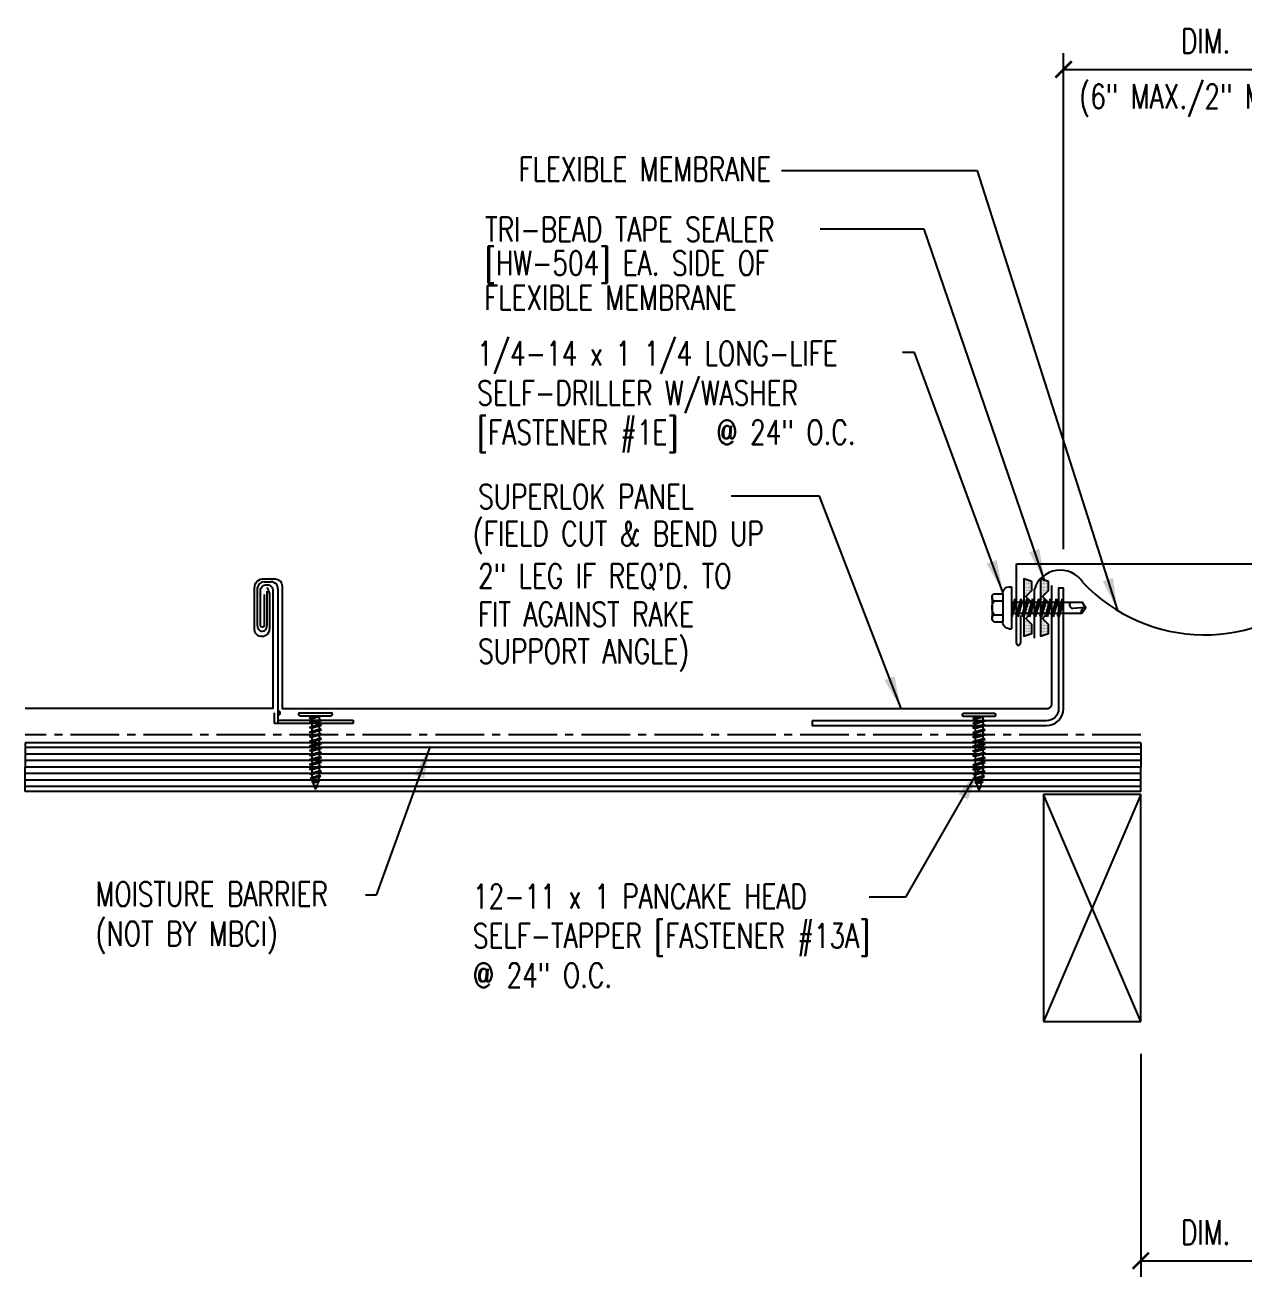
# Model space of a CAD drawing. Header units: inches. Extents: x 2.9 to 43.9, y 17.1 to 36.4.
# Drawn here: x 2.9 to 21.69, y 17.11 to 36.41 of the extents above; entities that cross this region are included whole.
import ezdxf
from ezdxf.enums import TextEntityAlignment as Align

# ---------------------------------------------------------------- set-up
doc = ezdxf.new("R2010")
doc.units = ezdxf.units.IN
doc.header["$MEASUREMENT"] = 0
doc.linetypes.add('CENTER2', pattern=[1.125, 0.75, -0.125, 0.125, -0.125])
for name, color, linetype in [('BARRIER', 253, 'CENTER2'), ('clip', 5, 'Continuous'), ('DIM', 2, 'Continuous'), ('FASTENER', 9, 'Continuous'), ('MEMBRANE', 7, 'Continuous'), ('PANEL', 11, 'Continuous'), ('STLA', 10, 'Continuous'), ('TAPE', 8, 'Continuous'), ('TEXT', 2, 'Continuous'), ('TRIM', 6, 'Continuous'), ('WOOD', 3, 'Continuous')]:
    doc.layers.add(name, color=color, linetype=linetype)
doc.styles.add('TEXT1', font='ROMANS.shx', dxfattribs={"width": 0.75, "height": 0.375})
doc.dimstyles.new('DETAIL$0', dxfattribs={"dimscale": 4, "dimtxt": 0.375, "dimasz": 0.0625, "dimexe": 0.0625, "dimexo": 0.125, "dimgap": 0.0625, "dimtad": 1, "dimdec": 4, "dimzin": 3, "dimdsep": 46, "dimlunit": 4, "dimtxsty": 'TEXT1', "dimblk": 'ARCHTICK', "dimcen": 0.0625, "dimclrd": 7, "dimclre": 7, "dimclrt": 2, "dimadec": 0, "dimazin": 0, "dimtfac": 0.59375, "dimtdec": 4, "dimtmove": 0, "dimatfit": 3, "dimfxl": 0, "dimfrac": 2, "dimtolj": 1, "dimtzin": 3, "dimarcsym": 0})
doc.dimstyles.new('DETAIL$7', dxfattribs={"dimscale": 4, "dimtxt": 0.375, "dimasz": 0.125, "dimexe": 0.0625, "dimexo": 0.125, "dimgap": 0.0625, "dimtad": 1, "dimdec": 4, "dimzin": 3, "dimdsep": 46, "dimlunit": 4, "dimtxsty": 'TEXT1', "dimblk": 'ARCHTICK', "dimcen": 0.0625, "dimclrd": 7, "dimclre": 7, "dimclrt": 2, "dimadec": 0, "dimazin": 0, "dimtfac": 0.59375, "dimtdec": 4, "dimtmove": 2, "dimatfit": 3, "dimfxl": 0, "dimfrac": 2, "dimtolj": 1, "dimtzin": 3, "dimarcsym": 0})

# ---------------------------------------------------------------- blocks, each defined once
blk = doc.blocks.new('_ArchTick')
at = {"color": 0, "linetype": 'ByBlock', "const_width": 0.15}
blk.add_lwpolyline([(-0.5, -0.5), (0.5, 0.5)], dxfattribs=at)
blk = doc.blocks.new('*D11')
at = {"layer": 'DEFPOINTS', "color": 0}
for p in [(20.099, 21.048), (22.099, 21.048), (22.099, 17.357)]:
    blk.add_point(p, dxfattribs=at)
at = {"layer": 'DIM', "color": 7, "lineweight": -2}
for p, q in [((20.099, 20.548), (20.099, 17.107)), ((22.099, 20.548), (22.099, 17.107)), ((20.099, 17.357), (22.099, 17.357))]:
    blk.add_line(p, q, dxfattribs=at)
at = {"layer": 'DIM', "color": 7, "lineweight": -2, "xscale": 0.25, "yscale": 0.25, "zscale": 0.25, "rotation": 180}
blk.add_blockref('_ArchTick', (20.099, 17.357), dxfattribs=at)
at = {"layer": 'DIM', "color": 7, "lineweight": -2, "xscale": 0.25, "yscale": 0.25, "zscale": 0.25}
blk.add_blockref('_ArchTick', (22.099, 17.357), dxfattribs=at)
at = {"layer": 'DIM', "color": 2, "insert": (21.099, 17.795), "char_height": 0.375, "attachment_point": 5, "style": 'TEXT1'}
blk.add_mtext('\\A1;DIM.', dxfattribs=at)
blk = doc.blocks.new('*D12')
at = {"layer": 'DEFPOINTS', "color": 0}
for p in [(23.29, 35.724), (18.908, 27.829), (23.29, 27.829)]:
    blk.add_point(p, dxfattribs=at)
at = {"layer": 'DIM', "color": 7, "lineweight": -2}
for p, q in [((18.908, 28.329), (18.908, 35.974)), ((23.29, 28.329), (23.29, 35.974)), ((18.908, 35.724), (23.29, 35.724))]:
    blk.add_line(p, q, dxfattribs=at)
at = {"layer": 'DIM', "color": 7, "lineweight": -2, "xscale": 0.25, "yscale": 0.25, "zscale": 0.25, "rotation": 180}
blk.add_blockref('_ArchTick', (18.908, 35.724), dxfattribs=at)
at = {"layer": 'DIM', "color": 7, "lineweight": -2, "xscale": 0.25, "yscale": 0.25, "zscale": 0.25}
blk.add_blockref('_ArchTick', (23.29, 35.724), dxfattribs=at)
at = {"layer": 'DIM', "color": 2, "insert": (21.099, 36.162), "char_height": 0.375, "attachment_point": 5, "style": 'TEXT1'}
blk.add_mtext('\\A1;DIM.', dxfattribs=at)
blk = doc.blocks.new('*X2')
at = {"color": 0}
for p, q in [((-0.434, 0.135), (-0.434, 0.135)), ((-0.434, 0.123), (-0.434, 0.123)), ((-0.422, 0.141), (-0.422, 0.141)), ((-0.422, 0.129), (-0.422, 0.129)), ((-0.422, 0.117), (-0.422, 0.117)), ((-0.422, 0.105), (-0.422, 0.105)), ((-0.422, 0.094), (-0.422, 0.094)), ((-0.422, 0.082), (-0.422, 0.082)), ((-0.41, 0.135), (-0.41, 0.135)), ((-0.41, 0.123), (-0.41, 0.123)), ((-0.41, 0.111), (-0.41, 0.111)), ((-0.41, 0.1), (-0.41, 0.1)), ((-0.41, 0.088), (-0.41, 0.088)), ((-0.41, 0.076), (-0.41, 0.076)), ((-0.41, 0.064), (-0.41, 0.064)), ((-0.41, 0.053), (-0.41, 0.053)), ((-0.41, 0.041), (-0.41, 0.041)), ((-0.398, 0.141), (-0.398, 0.141)), ((-0.398, 0.129), (-0.398, 0.129)), ((-0.398, 0.117), (-0.398, 0.117)), ((-0.398, 0.105), (-0.398, 0.105)), ((-0.398, 0.094), (-0.398, 0.094)), ((-0.398, 0.082), (-0.398, 0.082)), ((-0.398, 0.07), (-0.398, 0.07)), ((-0.398, 0.059), (-0.398, 0.059)), ((-0.398, 0.047), (-0.398, 0.047)), ((-0.398, 0.035), (-0.398, 0.035)), ((-0.398, 0.023), (-0.398, 0.023)), ((-0.387, 0.135), (-0.387, 0.135)), ((-0.387, 0.123), (-0.387, 0.123)), ((-0.387, 0.111), (-0.387, 0.111)), ((-0.387, 0.1), (-0.387, 0.1)), ((-0.387, 0.088), (-0.387, 0.088)), ((-0.387, 0.076), (-0.387, 0.076)), ((-0.387, 0.064), (-0.387, 0.064)), ((-0.387, 0.053), (-0.387, 0.053)), ((-0.387, 0.041), (-0.387, 0.041)), ((-0.387, 0.029), (-0.387, 0.029)), ((-0.375, 0.141), (-0.375, 0.141)), ((-0.375, 0.129), (-0.375, 0.129)), ((-0.375, 0.117), (-0.375, 0.117)), ((-0.375, 0.105), (-0.375, 0.105)), ((-0.375, 0.094), (-0.375, 0.094)), ((-0.375, 0.082), (-0.375, 0.082)), ((-0.375, 0.07), (-0.375, 0.07)), ((-0.375, 0.059), (-0.375, 0.059)), ((-0.375, 0.047), (-0.375, 0.047)), ((-0.375, 0.035), (-0.375, 0.035)), ((-0.375, 0.023), (-0.375, 0.023)), ((-0.363, 0.135), (-0.363, 0.135)), ((-0.363, 0.123), (-0.363, 0.123)), ((-0.363, 0.111), (-0.363, 0.111)), ((-0.363, 0.1), (-0.363, 0.1)), ((-0.363, 0.088), (-0.363, 0.088)), ((-0.363, 0.076), (-0.363, 0.076)), ((-0.363, 0.064), (-0.363, 0.064)), ((-0.363, 0.053), (-0.363, 0.053)), ((-0.363, 0.041), (-0.363, 0.041)), ((-0.363, 0.029), (-0.363, 0.029)), ((-0.352, 0.141), (-0.352, 0.141)), ((-0.352, 0.129), (-0.352, 0.129)), ((-0.352, 0.117), (-0.352, 0.117)), ((-0.352, 0.105), (-0.352, 0.105)), ((-0.352, 0.094), (-0.352, 0.094)), ((-0.352, 0.082), (-0.352, 0.082)), ((-0.352, 0.07), (-0.352, 0.07)), ((-0.352, 0.059), (-0.352, 0.059)), ((-0.352, 0.047), (-0.352, 0.047)), ((-0.352, 0.035), (-0.352, 0.035)), ((-0.352, 0.023), (-0.352, 0.023)), ((-0.34, 0.135), (-0.34, 0.135)), ((-0.34, 0.123), (-0.34, 0.123)), ((-0.34, 0.111), (-0.34, 0.111)), ((-0.34, 0.1), (-0.34, 0.1)), ((-0.34, 0.088), (-0.34, 0.088)), ((-0.34, 0.076), (-0.34, 0.076)), ((-0.34, 0.064), (-0.34, 0.064)), ((-0.34, 0.053), (-0.34, 0.053)), ((-0.34, 0.041), (-0.34, 0.041)), ((-0.34, 0.029), (-0.34, 0.029)), ((-0.328, 0.141), (-0.328, 0.141)), ((-0.328, 0.129), (-0.328, 0.129)), ((-0.328, 0.117), (-0.328, 0.117)), ((-0.328, 0.105), (-0.328, 0.105)), ((-0.328, 0.094), (-0.328, 0.094)), ((-0.328, 0.082), (-0.328, 0.082)), ((-0.328, 0.07), (-0.328, 0.07)), ((-0.328, 0.059), (-0.328, 0.059)), ((-0.328, 0.047), (-0.328, 0.047)), ((-0.328, 0.035), (-0.328, 0.035)), ((-0.328, 0.023), (-0.328, 0.023)), ((-0.316, 0.135), (-0.316, 0.135)), ((-0.316, 0.123), (-0.316, 0.123)), ((-0.316, 0.111), (-0.316, 0.111)), ((-0.316, 0.1), (-0.316, 0.1)), ((-0.316, 0.088), (-0.316, 0.088)), ((-0.316, 0.076), (-0.316, 0.076)), ((-0.316, 0.064), (-0.316, 0.064)), ((-0.316, 0.053), (-0.316, 0.053)), ((-0.316, 0.041), (-0.316, 0.041)), ((-0.316, 0.029), (-0.316, 0.029)), ((-0.305, 0.141), (-0.305, 0.141)), ((-0.305, 0.129), (-0.305, 0.129)), ((-0.305, 0.117), (-0.305, 0.117)), ((-0.305, 0.105), (-0.305, 0.105)), ((-0.305, 0.094), (-0.305, 0.094)), ((-0.305, 0.082), (-0.305, 0.082)), ((-0.305, 0.07), (-0.305, 0.07)), ((-0.305, 0.059), (-0.305, 0.059)), ((-0.305, 0.047), (-0.305, 0.047)), ((-0.305, 0.035), (-0.305, 0.035)), ((-0.305, 0.023), (-0.305, 0.023)), ((-0.293, 0.135), (-0.293, 0.135)), ((-0.293, 0.123), (-0.293, 0.123)), ((-0.293, 0.111), (-0.293, 0.111)), ((-0.293, 0.1), (-0.293, 0.1)), ((-0.293, 0.088), (-0.293, 0.088)), ((-0.293, 0.076), (-0.293, 0.076)), ((-0.293, 0.064), (-0.293, 0.064)), ((-0.293, 0.053), (-0.293, 0.053)), ((-0.293, 0.041), (-0.293, 0.041)), ((-0.293, 0.029), (-0.293, 0.029)), ((-0.281, 0.141), (-0.281, 0.141)), ((-0.281, 0.129), (-0.281, 0.129)), ((-0.281, 0.117), (-0.281, 0.117)), ((-0.281, 0.105), (-0.281, 0.105)), ((-0.281, 0.094), (-0.281, 0.094)), ((-0.281, 0.082), (-0.281, 0.082)), ((-0.281, 0.07), (-0.281, 0.07)), ((-0.281, 0.059), (-0.281, 0.059)), ((-0.281, 0.047), (-0.281, 0.047)), ((-0.281, 0.035), (-0.281, 0.035)), ((-0.281, 0.023), (-0.281, 0.023)), ((-0.27, 0.135), (-0.27, 0.135)), ((-0.27, 0.123), (-0.27, 0.123)), ((-0.27, 0.111), (-0.27, 0.111)), ((-0.27, 0.1), (-0.27, 0.1)), ((-0.27, 0.088), (-0.27, 0.088)), ((-0.27, 0.076), (-0.27, 0.076)), ((-0.27, 0.064), (-0.27, 0.064)), ((-0.27, 0.053), (-0.27, 0.053)), ((-0.27, 0.041), (-0.27, 0.041)), ((-0.27, 0.029), (-0.27, 0.029)), ((-0.258, 0.141), (-0.258, 0.141)), ((-0.258, 0.129), (-0.258, 0.129)), ((-0.258, 0.117), (-0.258, 0.117)), ((-0.258, 0.105), (-0.258, 0.105)), ((-0.258, 0.094), (-0.258, 0.094)), ((-0.258, 0.082), (-0.258, 0.082)), ((-0.258, 0.07), (-0.258, 0.07)), ((-0.258, 0.059), (-0.258, 0.059)), ((-0.258, 0.047), (-0.258, 0.047)), ((-0.258, 0.035), (-0.258, 0.035)), ((-0.258, 0.023), (-0.258, 0.023)), ((-0.246, 0.135), (-0.246, 0.135)), ((-0.246, 0.123), (-0.246, 0.123)), ((-0.246, 0.111), (-0.246, 0.111)), ((-0.246, 0.1), (-0.246, 0.1)), ((-0.246, 0.088), (-0.246, 0.088)), ((-0.246, 0.076), (-0.246, 0.076)), ((-0.246, 0.064), (-0.246, 0.064)), ((-0.246, 0.053), (-0.246, 0.053)), ((-0.246, 0.041), (-0.246, 0.041)), ((-0.234, 0.141), (-0.234, 0.141)), ((-0.234, 0.129), (-0.234, 0.129)), ((-0.234, 0.117), (-0.234, 0.117)), ((-0.234, 0.105), (-0.234, 0.105)), ((-0.234, 0.094), (-0.234, 0.094)), ((-0.234, 0.082), (-0.234, 0.082)), ((-0.234, 0.07), (-0.234, 0.07)), ((-0.234, 0.059), (-0.234, 0.059)), ((-0.234, 0.047), (-0.234, 0.047)), ((-0.223, 0.135), (-0.223, 0.135)), ((-0.223, 0.123), (-0.223, 0.123)), ((-0.223, 0.111), (-0.223, 0.111)), ((-0.223, 0.1), (-0.223, 0.1)), ((-0.223, 0.088), (-0.223, 0.088)), ((-0.223, 0.076), (-0.223, 0.076)), ((-0.223, 0.064), (-0.223, 0.064)), ((-0.211, 0.141), (-0.211, 0.141)), ((-0.211, 0.129), (-0.211, 0.129)), ((-0.211, 0.117), (-0.211, 0.117)), ((-0.211, 0.105), (-0.211, 0.105)), ((-0.211, 0.094), (-0.211, 0.094)), ((-0.211, 0.082), (-0.211, 0.082)), ((-0.211, 0.07), (-0.211, 0.07)), ((-0.199, 0.135), (-0.199, 0.135)), ((-0.199, 0.123), (-0.199, 0.123)), ((-0.199, 0.111), (-0.199, 0.111)), ((-0.199, 0.1), (-0.199, 0.1)), ((-0.199, 0.088), (-0.199, 0.088)), ((-0.188, 0.141), (-0.188, 0.141)), ((-0.188, 0.129), (-0.188, 0.129)), ((-0.188, 0.117), (-0.188, 0.117)), ((-0.188, 0.105), (-0.188, 0.105)), ((-0.188, 0.094), (-0.188, 0.094)), ((-0.176, 0.135), (-0.176, 0.135)), ((-0.176, 0.123), (-0.176, 0.123)), ((-0.176, 0.111), (-0.176, 0.111)), ((-0.164, 0.141), (-0.164, 0.141)), ((-0.164, 0.129), (-0.164, 0.129)), ((-0.164, 0.117), (-0.164, 0.117)), ((-0.164, 0.105), (-0.164, 0.105)), ((-0.152, 0.135), (-0.152, 0.135)), ((-0.152, 0.123), (-0.152, 0.123)), ((-0.152, 0.111), (-0.152, 0.111)), ((-0.152, 0.1), (-0.152, 0.1)), ((-0.141, 0.141), (-0.141, 0.141)), ((-0.141, 0.129), (-0.141, 0.129)), ((-0.141, 0.117), (-0.141, 0.117)), ((-0.141, 0.105), (-0.141, 0.105)), ((-0.141, 0.094), (-0.141, 0.094)), ((-0.141, 0.082), (-0.141, 0.082)), ((-0.129, 0.135), (-0.129, 0.135)), ((-0.129, 0.123), (-0.129, 0.123)), ((-0.129, 0.111), (-0.129, 0.111)), ((-0.129, 0.1), (-0.129, 0.1)), ((-0.129, 0.088), (-0.129, 0.088)), ((-0.129, 0.076), (-0.129, 0.076)), ((-0.117, 0.141), (-0.117, 0.141)), ((-0.117, 0.129), (-0.117, 0.129)), ((-0.117, 0.117), (-0.117, 0.117)), ((-0.117, 0.105), (-0.117, 0.105)), ((-0.117, 0.094), (-0.117, 0.094)), ((-0.117, 0.082), (-0.117, 0.082)), ((-0.117, 0.07), (-0.117, 0.07)), ((-0.117, 0.059), (-0.117, 0.059)), ((-0.105, 0.135), (-0.105, 0.135)), ((-0.105, 0.123), (-0.105, 0.123)), ((-0.105, 0.111), (-0.105, 0.111)), ((-0.105, 0.1), (-0.105, 0.1)), ((-0.105, 0.088), (-0.105, 0.088)), ((-0.105, 0.076), (-0.105, 0.076)), ((-0.105, 0.064), (-0.105, 0.064)), ((-0.105, 0.053), (-0.105, 0.053)), ((-0.094, 0.141), (-0.094, 0.141)), ((-0.094, 0.129), (-0.094, 0.129)), ((-0.094, 0.117), (-0.094, 0.117)), ((-0.094, 0.105), (-0.094, 0.105)), ((-0.094, 0.094), (-0.094, 0.094)), ((-0.094, 0.082), (-0.094, 0.082)), ((-0.094, 0.07), (-0.094, 0.07)), ((-0.094, 0.059), (-0.094, 0.059)), ((-0.094, 0.047), (-0.094, 0.047)), ((-0.094, 0.035), (-0.094, 0.035)), ((-0.082, 0.135), (-0.082, 0.135)), ((-0.082, 0.123), (-0.082, 0.123)), ((-0.082, 0.111), (-0.082, 0.111)), ((-0.082, 0.1), (-0.082, 0.1)), ((-0.082, 0.088), (-0.082, 0.088)), ((-0.082, 0.076), (-0.082, 0.076)), ((-0.082, 0.064), (-0.082, 0.064)), ((-0.082, 0.053), (-0.082, 0.053)), ((-0.082, 0.041), (-0.082, 0.041)), ((-0.082, 0.029), (-0.082, 0.029)), ((-0.07, 0.141), (-0.07, 0.141)), ((-0.07, 0.129), (-0.07, 0.129)), ((-0.07, 0.117), (-0.07, 0.117)), ((-0.07, 0.105), (-0.07, 0.105)), ((-0.07, 0.094), (-0.07, 0.094)), ((-0.07, 0.082), (-0.07, 0.082)), ((-0.07, 0.07), (-0.07, 0.07)), ((-0.07, 0.059), (-0.07, 0.059)), ((-0.07, 0.047), (-0.07, 0.047)), ((-0.07, 0.035), (-0.07, 0.035)), ((-0.07, 0.023), (-0.07, 0.023)), ((-0.059, 0.135), (-0.059, 0.135)), ((-0.059, 0.123), (-0.059, 0.123)), ((-0.059, 0.111), (-0.059, 0.111)), ((-0.059, 0.1), (-0.059, 0.1)), ((-0.059, 0.088), (-0.059, 0.088)), ((-0.059, 0.076), (-0.059, 0.076)), ((-0.059, 0.064), (-0.059, 0.064)), ((-0.059, 0.053), (-0.059, 0.053)), ((-0.059, 0.041), (-0.059, 0.041)), ((-0.059, 0.029), (-0.059, 0.029)), ((-0.047, 0.141), (-0.047, 0.141)), ((-0.047, 0.129), (-0.047, 0.129)), ((-0.047, 0.117), (-0.047, 0.117)), ((-0.047, 0.105), (-0.047, 0.105)), ((-0.047, 0.094), (-0.047, 0.094)), ((-0.047, 0.082), (-0.047, 0.082)), ((-0.047, 0.07), (-0.047, 0.07)), ((-0.047, 0.059), (-0.047, 0.059)), ((-0.047, 0.047), (-0.047, 0.047)), ((-0.047, 0.035), (-0.047, 0.035)), ((-0.047, 0.023), (-0.047, 0.023)), ((-0.035, 0.135), (-0.035, 0.135)), ((-0.035, 0.123), (-0.035, 0.123)), ((-0.035, 0.111), (-0.035, 0.111)), ((-0.035, 0.1), (-0.035, 0.1)), ((-0.035, 0.088), (-0.035, 0.088)), ((-0.035, 0.076), (-0.035, 0.076)), ((-0.035, 0.064), (-0.035, 0.064)), ((-0.035, 0.053), (-0.035, 0.053)), ((-0.035, 0.041), (-0.035, 0.041)), ((-0.035, 0.029), (-0.035, 0.029)), ((-0.023, 0.141), (-0.023, 0.141)), ((-0.023, 0.129), (-0.023, 0.129)), ((-0.023, 0.117), (-0.023, 0.117)), ((-0.023, 0.105), (-0.023, 0.105)), ((-0.023, 0.094), (-0.023, 0.094)), ((-0.023, 0.082), (-0.023, 0.082)), ((-0.023, 0.07), (-0.023, 0.07)), ((-0.023, 0.059), (-0.023, 0.059)), ((-0.023, 0.047), (-0.023, 0.047)), ((-0.023, 0.035), (-0.023, 0.035)), ((-0.023, 0.023), (-0.023, 0.023)), ((-0.012, 0.135), (-0.012, 0.135)), ((-0.012, 0.123), (-0.012, 0.123)), ((-0.012, 0.111), (-0.012, 0.111)), ((-0.012, 0.1), (-0.012, 0.1)), ((-0.012, 0.088), (-0.012, 0.088)), ((-0.012, 0.076), (-0.012, 0.076)), ((-0.012, 0.064), (-0.012, 0.064)), ((-0.012, 0.053), (-0.012, 0.053)), ((-0.012, 0.041), (-0.012, 0.041)), ((-0.012, 0.029), (-0.012, 0.029)), ((0, 0.141), (0, 0.141)), ((0, 0.129), (0, 0.129)), ((0, 0.117), (0, 0.117)), ((0, 0.105), (0, 0.105)), ((0, 0.094), (0, 0.094)), ((0, 0.082), (0, 0.082)), ((0, 0.07), (0, 0.07)), ((0, 0.059), (0, 0.059)), ((0, 0.047), (0, 0.047)), ((0, 0.035), (0, 0.035)), ((0, 0.023), (0, 0.023)), ((0.012, 0.135), (0.012, 0.135)), ((0.012, 0.123), (0.012, 0.123)), ((0.012, 0.111), (0.012, 0.111)), ((0.012, 0.1), (0.012, 0.1)), ((0.012, 0.088), (0.012, 0.088)), ((0.012, 0.076), (0.012, 0.076)), ((0.012, 0.064), (0.012, 0.064)), ((0.012, 0.053), (0.012, 0.053)), ((0.012, 0.041), (0.012, 0.041)), ((0.012, 0.029), (0.012, 0.029)), ((0.023, 0.141), (0.023, 0.141)), ((0.023, 0.129), (0.023, 0.129)), ((0.023, 0.117), (0.023, 0.117)), ((0.023, 0.105), (0.023, 0.105)), ((0.023, 0.094), (0.023, 0.094)), ((0.023, 0.082), (0.023, 0.082)), ((0.023, 0.07), (0.023, 0.07)), ((0.023, 0.059), (0.023, 0.059)), ((0.023, 0.047), (0.023, 0.047)), ((0.023, 0.035), (0.023, 0.035)), ((0.023, 0.023), (0.023, 0.023)), ((0.035, 0.135), (0.035, 0.135)), ((0.035, 0.123), (0.035, 0.123)), ((0.035, 0.111), (0.035, 0.111)), ((0.035, 0.1), (0.035, 0.1)), ((0.035, 0.088), (0.035, 0.088)), ((0.035, 0.076), (0.035, 0.076)), ((0.035, 0.064), (0.035, 0.064)), ((0.035, 0.053), (0.035, 0.053)), ((0.035, 0.041), (0.035, 0.041)), ((0.035, 0.029), (0.035, 0.029)), ((0.047, 0.141), (0.047, 0.141)), ((0.047, 0.129), (0.047, 0.129)), ((0.047, 0.117), (0.047, 0.117)), ((0.047, 0.105), (0.047, 0.105)), ((0.047, 0.094), (0.047, 0.094)), ((0.047, 0.082), (0.047, 0.082)), ((0.047, 0.07), (0.047, 0.07)), ((0.047, 0.059), (0.047, 0.059)), ((0.047, 0.047), (0.047, 0.047)), ((0.047, 0.035), (0.047, 0.035)), ((0.047, 0.023), (0.047, 0.023)), ((0.059, 0.135), (0.059, 0.135)), ((0.059, 0.123), (0.059, 0.123)), ((0.059, 0.111), (0.059, 0.111)), ((0.059, 0.1), (0.059, 0.1)), ((0.059, 0.088), (0.059, 0.088)), ((0.059, 0.076), (0.059, 0.076)), ((0.059, 0.064), (0.059, 0.064)), ((0.059, 0.053), (0.059, 0.053)), ((0.059, 0.041), (0.059, 0.041)), ((0.059, 0.029), (0.059, 0.029)), ((0.07, 0.141), (0.07, 0.141)), ((0.07, 0.129), (0.07, 0.129)), ((0.07, 0.117), (0.07, 0.117)), ((0.07, 0.105), (0.07, 0.105)), ((0.07, 0.094), (0.07, 0.094)), ((0.07, 0.082), (0.07, 0.082)), ((0.07, 0.07), (0.07, 0.07)), ((0.07, 0.059), (0.07, 0.059)), ((0.07, 0.047), (0.07, 0.047)), ((0.07, 0.035), (0.07, 0.035)), ((0.07, 0.023), (0.07, 0.023)), ((0.082, 0.135), (0.082, 0.135)), ((0.082, 0.123), (0.082, 0.123)), ((0.082, 0.111), (0.082, 0.111)), ((0.082, 0.1), (0.082, 0.1)), ((0.082, 0.088), (0.082, 0.088)), ((0.082, 0.076), (0.082, 0.076)), ((0.082, 0.064), (0.082, 0.064)), ((0.082, 0.053), (0.082, 0.053)), ((0.082, 0.041), (0.082, 0.041)), ((0.082, 0.029), (0.082, 0.029)), ((0.094, 0.141), (0.094, 0.141)), ((0.094, 0.129), (0.094, 0.129)), ((0.094, 0.117), (0.094, 0.117)), ((0.094, 0.105), (0.094, 0.105)), ((0.094, 0.094), (0.094, 0.094)), ((0.094, 0.082), (0.094, 0.082)), ((0.094, 0.07), (0.094, 0.07)), ((0.094, 0.059), (0.094, 0.059)), ((0.094, 0.047), (0.094, 0.047)), ((0.094, 0.035), (0.094, 0.035)), ((0.105, 0.135), (0.105, 0.135)), ((0.105, 0.123), (0.105, 0.123)), ((0.105, 0.111), (0.105, 0.111)), ((0.105, 0.1), (0.105, 0.1)), ((0.105, 0.088), (0.105, 0.088)), ((0.105, 0.076), (0.105, 0.076)), ((0.105, 0.064), (0.105, 0.064)), ((0.105, 0.053), (0.105, 0.053)), ((0.117, 0.141), (0.117, 0.141)), ((0.117, 0.129), (0.117, 0.129)), ((0.117, 0.117), (0.117, 0.117)), ((0.117, 0.105), (0.117, 0.105)), ((0.117, 0.094), (0.117, 0.094)), ((0.117, 0.082), (0.117, 0.082)), ((0.117, 0.07), (0.117, 0.07)), ((0.117, 0.059), (0.117, 0.059)), ((0.129, 0.135), (0.129, 0.135)), ((0.129, 0.123), (0.129, 0.123)), ((0.129, 0.111), (0.129, 0.111)), ((0.129, 0.1), (0.129, 0.1)), ((0.129, 0.088), (0.129, 0.088)), ((0.129, 0.076), (0.129, 0.076)), ((0.141, 0.141), (0.141, 0.141)), ((0.141, 0.129), (0.141, 0.129)), ((0.141, 0.117), (0.141, 0.117)), ((0.141, 0.105), (0.141, 0.105)), ((0.141, 0.094), (0.141, 0.094)), ((0.141, 0.082), (0.141, 0.082)), ((0.152, 0.135), (0.152, 0.135)), ((0.152, 0.123), (0.152, 0.123)), ((0.152, 0.111), (0.152, 0.111)), ((0.152, 0.1), (0.152, 0.1)), ((0.164, 0.141), (0.164, 0.141)), ((0.164, 0.129), (0.164, 0.129)), ((0.164, 0.117), (0.164, 0.117)), ((0.164, 0.105), (0.164, 0.105)), ((0.176, 0.135), (0.176, 0.135)), ((0.176, 0.123), (0.176, 0.123)), ((0.176, 0.111), (0.176, 0.111)), ((0.188, 0.141), (0.188, 0.141)), ((0.188, 0.129), (0.188, 0.129)), ((0.188, 0.117), (0.188, 0.117)), ((0.188, 0.105), (0.188, 0.105)), ((0.188, 0.094), (0.188, 0.094)), ((0.199, 0.135), (0.199, 0.135)), ((0.199, 0.123), (0.199, 0.123)), ((0.199, 0.111), (0.199, 0.111)), ((0.199, 0.1), (0.199, 0.1)), ((0.199, 0.088), (0.199, 0.088)), ((0.211, 0.141), (0.211, 0.141)), ((0.211, 0.129), (0.211, 0.129)), ((0.211, 0.117), (0.211, 0.117)), ((0.211, 0.105), (0.211, 0.105)), ((0.211, 0.094), (0.211, 0.094)), ((0.211, 0.082), (0.211, 0.082)), ((0.211, 0.07), (0.211, 0.07)), ((0.223, 0.135), (0.223, 0.135)), ((0.223, 0.123), (0.223, 0.123)), ((0.223, 0.111), (0.223, 0.111)), ((0.223, 0.1), (0.223, 0.1)), ((0.223, 0.088), (0.223, 0.088)), ((0.223, 0.076), (0.223, 0.076)), ((0.223, 0.064), (0.223, 0.064)), ((0.234, 0.141), (0.234, 0.141)), ((0.234, 0.129), (0.234, 0.129)), ((0.234, 0.117), (0.234, 0.117)), ((0.234, 0.105), (0.234, 0.105)), ((0.234, 0.094), (0.234, 0.094)), ((0.234, 0.082), (0.234, 0.082)), ((0.234, 0.07), (0.234, 0.07)), ((0.234, 0.059), (0.234, 0.059)), ((0.234, 0.047), (0.234, 0.047)), ((0.246, 0.135), (0.246, 0.135)), ((0.246, 0.123), (0.246, 0.123)), ((0.246, 0.111), (0.246, 0.111)), ((0.246, 0.1), (0.246, 0.1)), ((0.246, 0.088), (0.246, 0.088)), ((0.246, 0.076), (0.246, 0.076)), ((0.246, 0.064), (0.246, 0.064)), ((0.246, 0.053), (0.246, 0.053)), ((0.246, 0.041), (0.246, 0.041)), ((0.258, 0.141), (0.258, 0.141)), ((0.258, 0.129), (0.258, 0.129)), ((0.258, 0.117), (0.258, 0.117)), ((0.258, 0.105), (0.258, 0.105)), ((0.258, 0.094), (0.258, 0.094)), ((0.258, 0.082), (0.258, 0.082)), ((0.258, 0.07), (0.258, 0.07)), ((0.258, 0.059), (0.258, 0.059)), ((0.258, 0.047), (0.258, 0.047)), ((0.258, 0.035), (0.258, 0.035)), ((0.258, 0.023), (0.258, 0.023)), ((0.27, 0.135), (0.27, 0.135)), ((0.27, 0.123), (0.27, 0.123)), ((0.27, 0.111), (0.27, 0.111)), ((0.27, 0.1), (0.27, 0.1)), ((0.27, 0.088), (0.27, 0.088)), ((0.27, 0.076), (0.27, 0.076)), ((0.27, 0.064), (0.27, 0.064)), ((0.27, 0.053), (0.27, 0.053)), ((0.27, 0.041), (0.27, 0.041)), ((0.27, 0.029), (0.27, 0.029)), ((0.281, 0.141), (0.281, 0.141)), ((0.281, 0.129), (0.281, 0.129)), ((0.281, 0.117), (0.281, 0.117)), ((0.281, 0.105), (0.281, 0.105)), ((0.281, 0.094), (0.281, 0.094)), ((0.281, 0.082), (0.281, 0.082)), ((0.281, 0.07), (0.281, 0.07)), ((0.281, 0.059), (0.281, 0.059)), ((0.281, 0.047), (0.281, 0.047)), ((0.281, 0.035), (0.281, 0.035)), ((0.281, 0.023), (0.281, 0.023)), ((0.293, 0.135), (0.293, 0.135)), ((0.293, 0.123), (0.293, 0.123)), ((0.293, 0.111), (0.293, 0.111)), ((0.293, 0.1), (0.293, 0.1)), ((0.293, 0.088), (0.293, 0.088)), ((0.293, 0.076), (0.293, 0.076)), ((0.293, 0.064), (0.293, 0.064)), ((0.293, 0.053), (0.293, 0.053)), ((0.293, 0.041), (0.293, 0.041)), ((0.293, 0.029), (0.293, 0.029)), ((0.305, 0.141), (0.305, 0.141)), ((0.305, 0.129), (0.305, 0.129)), ((0.305, 0.117), (0.305, 0.117)), ((0.305, 0.105), (0.305, 0.105)), ((0.305, 0.094), (0.305, 0.094)), ((0.305, 0.082), (0.305, 0.082)), ((0.305, 0.07), (0.305, 0.07)), ((0.305, 0.059), (0.305, 0.059)), ((0.305, 0.047), (0.305, 0.047)), ((0.305, 0.035), (0.305, 0.035)), ((0.305, 0.023), (0.305, 0.023)), ((0.316, 0.135), (0.316, 0.135)), ((0.316, 0.123), (0.316, 0.123)), ((0.316, 0.111), (0.316, 0.111)), ((0.316, 0.1), (0.316, 0.1)), ((0.316, 0.088), (0.316, 0.088)), ((0.316, 0.076), (0.316, 0.076)), ((0.316, 0.064), (0.316, 0.064)), ((0.316, 0.053), (0.316, 0.053)), ((0.316, 0.041), (0.316, 0.041)), ((0.316, 0.029), (0.316, 0.029)), ((0.328, 0.141), (0.328, 0.141)), ((0.328, 0.129), (0.328, 0.129)), ((0.328, 0.117), (0.328, 0.117)), ((0.328, 0.105), (0.328, 0.105)), ((0.328, 0.094), (0.328, 0.094)), ((0.328, 0.082), (0.328, 0.082)), ((0.328, 0.07), (0.328, 0.07)), ((0.328, 0.059), (0.328, 0.059)), ((0.328, 0.047), (0.328, 0.047)), ((0.328, 0.035), (0.328, 0.035)), ((0.328, 0.023), (0.328, 0.023)), ((0.34, 0.135), (0.34, 0.135)), ((0.34, 0.123), (0.34, 0.123)), ((0.34, 0.111), (0.34, 0.111)), ((0.34, 0.1), (0.34, 0.1)), ((0.34, 0.088), (0.34, 0.088)), ((0.34, 0.076), (0.34, 0.076)), ((0.34, 0.064), (0.34, 0.064)), ((0.34, 0.053), (0.34, 0.053)), ((0.34, 0.041), (0.34, 0.041)), ((0.34, 0.029), (0.34, 0.029)), ((0.352, 0.141), (0.352, 0.141)), ((0.352, 0.129), (0.352, 0.129)), ((0.352, 0.117), (0.352, 0.117)), ((0.352, 0.105), (0.352, 0.105)), ((0.352, 0.094), (0.352, 0.094)), ((0.352, 0.082), (0.352, 0.082)), ((0.352, 0.07), (0.352, 0.07)), ((0.352, 0.059), (0.352, 0.059)), ((0.352, 0.047), (0.352, 0.047)), ((0.352, 0.035), (0.352, 0.035)), ((0.352, 0.023), (0.352, 0.023)), ((0.363, 0.135), (0.363, 0.135)), ((0.363, 0.123), (0.363, 0.123)), ((0.363, 0.111), (0.363, 0.111)), ((0.363, 0.1), (0.363, 0.1)), ((0.363, 0.088), (0.363, 0.088)), ((0.363, 0.076), (0.363, 0.076)), ((0.363, 0.064), (0.363, 0.064)), ((0.363, 0.053), (0.363, 0.053)), ((0.363, 0.041), (0.363, 0.041)), ((0.363, 0.029), (0.363, 0.029)), ((0.375, 0.141), (0.375, 0.141)), ((0.375, 0.129), (0.375, 0.129)), ((0.375, 0.117), (0.375, 0.117)), ((0.375, 0.105), (0.375, 0.105)), ((0.375, 0.094), (0.375, 0.094)), ((0.375, 0.082), (0.375, 0.082)), ((0.375, 0.07), (0.375, 0.07)), ((0.375, 0.059), (0.375, 0.059)), ((0.375, 0.047), (0.375, 0.047)), ((0.375, 0.035), (0.375, 0.035)), ((0.375, 0.023), (0.375, 0.023)), ((0.387, 0.135), (0.387, 0.135)), ((0.387, 0.123), (0.387, 0.123)), ((0.387, 0.111), (0.387, 0.111)), ((0.387, 0.1), (0.387, 0.1)), ((0.387, 0.088), (0.387, 0.088)), ((0.387, 0.076), (0.387, 0.076)), ((0.387, 0.064), (0.387, 0.064)), ((0.387, 0.053), (0.387, 0.053)), ((0.387, 0.041), (0.387, 0.041)), ((0.387, 0.029), (0.387, 0.029)), ((0.398, 0.141), (0.398, 0.141)), ((0.398, 0.129), (0.398, 0.129)), ((0.398, 0.117), (0.398, 0.117)), ((0.398, 0.105), (0.398, 0.105)), ((0.398, 0.094), (0.398, 0.094)), ((0.398, 0.082), (0.398, 0.082)), ((0.398, 0.07), (0.398, 0.07)), ((0.398, 0.059), (0.398, 0.059)), ((0.398, 0.047), (0.398, 0.047)), ((0.398, 0.035), (0.398, 0.035)), ((0.398, 0.023), (0.398, 0.023)), ((0.41, 0.135), (0.41, 0.135)), ((0.41, 0.123), (0.41, 0.123)), ((0.41, 0.111), (0.41, 0.111)), ((0.41, 0.1), (0.41, 0.1)), ((0.41, 0.088), (0.41, 0.088)), ((0.41, 0.076), (0.41, 0.076)), ((0.41, 0.064), (0.41, 0.064)), ((0.41, 0.053), (0.41, 0.053)), ((0.41, 0.041), (0.41, 0.041)), ((0.422, 0.141), (0.422, 0.141)), ((0.422, 0.129), (0.422, 0.129)), ((0.422, 0.117), (0.422, 0.117)), ((0.422, 0.105), (0.422, 0.105)), ((0.422, 0.094), (0.422, 0.094)), ((0.422, 0.082), (0.422, 0.082)), ((0.434, 0.135), (0.434, 0.135)), ((0.434, 0.123), (0.434, 0.123))]:
    blk.add_line(p, q, dxfattribs=at)
blk = doc.blocks.new('MB_DBTAP')
at = {"layer": 'TAPE', "color": 9}
blk.add_lwpolyline([(-0.403, 0.018), (-0.442, 0.141), (0.442, 0.141), (0.403, 0.018), (0.26, 0.018), (0.17, 0.109), (0.079, 0.018), (0, 0.018), (-0.079, 0.018), (-0.17, 0.109), (-0.26, 0.018)], close=True, dxfattribs=at)
at = {"layer": 'TAPE', "color": 251}
blk.add_blockref('*X2', (0, 0), dxfattribs=at)
blk = doc.blocks.new('MB_DW3')
at = {"layer": 'FASTENER'}
for p, q in [((-0.215, 0.305), (-0.215, 0.171)), ((-0.161, 0.337), (0.161, 0.337)), ((-0.107, 0.305), (-0.107, 0.171)), ((0.107, 0.305), (0.107, 0.171)), ((0.215, 0.305), (0.215, 0.171)), ((-0.324, 0.071), (-0.324, 0.037)), ((-0.324, 0.037), (0.324, 0.037)), ((-0.224, 0.171), (0.215, 0.171)), ((-0.139, -0.016), (0.046, 0.037)), ((-0.104, -0.036), (0.139, 0.033)), ((-0.086, 0.037), (0.086, 0.037)), ((-0.086, 0.037), (-0.086, -0.001)), ((0.086, 0.037), (0.133, 0.037)), ((0.086, 0.018), (0.086, -0.042)), ((0.139, 0.033), (0.133, 0.037)), ((0.324, 0.071), (0.324, 0.037)), ((-0.104, -0.036), (-0.139, -0.016)), ((-0.139, -0.107), (0.104, -0.038)), ((-0.104, -0.127), (-0.139, -0.107)), ((-0.139, -0.198), (0.104, -0.128)), ((-0.104, -0.127), (0.139, -0.058)), ((-0.104, -0.218), (0.139, -0.149)), ((-0.086, -0.031), (-0.086, -0.092)), ((-0.086, -0.122), (-0.086, -0.183)), ((0.086, -0.073), (0.086, -0.133)), ((0.086, -0.164), (0.086, -0.224)), ((0.139, -0.058), (0.104, -0.038)), ((0.139, -0.149), (0.104, -0.128)), ((-0.104, -0.218), (-0.139, -0.198)), ((-0.139, -0.289), (0.104, -0.219)), ((-0.104, -0.309), (-0.139, -0.289)), ((-0.139, -0.38), (0.104, -0.31)), ((-0.104, -0.4), (-0.139, -0.38)), ((-0.104, -0.309), (0.139, -0.239)), ((-0.104, -0.4), (0.139, -0.33)), ((-0.086, -0.213), (-0.086, -0.274)), ((-0.086, -0.304), (-0.086, -0.364)), ((0.086, -0.255), (0.086, -0.315)), ((0.086, -0.345), (0.086, -0.406)), ((0.139, -0.239), (0.104, -0.219)), ((0.139, -0.33), (0.104, -0.31)), ((-0.139, -0.47), (0.104, -0.401)), ((-0.104, -0.491), (-0.139, -0.47)), ((-0.139, -0.561), (0.104, -0.492)), ((-0.104, -0.581), (-0.139, -0.561)), ((-0.104, -0.491), (0.139, -0.421)), ((-0.104, -0.581), (0.139, -0.512)), ((-0.086, -0.395), (-0.086, -0.455)), ((-0.086, -0.486), (-0.086, -0.546)), ((-0.086, -0.577), (-0.086, -0.637)), ((0.086, -0.436), (0.086, -0.497)), ((0.086, -0.527), (0.086, -0.588)), ((0.139, -0.421), (0.104, -0.401)), ((0.139, -0.512), (0.104, -0.492)), ((-0.139, -0.652), (0.104, -0.583)), ((-0.104, -0.672), (-0.139, -0.652)), ((-0.139, -0.743), (0.104, -0.674)), ((-0.104, -0.763), (-0.139, -0.743)), ((-0.104, -0.672), (0.139, -0.603)), ((-0.104, -0.763), (0.139, -0.694)), ((-0.086, -0.667), (-0.086, -0.728)), ((-0.086, -0.758), (-0.086, -1.05)), ((0.086, -0.618), (0.086, -0.679)), ((0.086, -0.709), (0.086, -1.05)), ((0.139, -0.603), (0.104, -0.583)), ((0.139, -0.694), (0.104, -0.674)), ((-0.002, -1.095), (0.014, -0.909)), ((0, -1.111), (-0.086, -1.05)), ((0, -1.111), (0.086, -1.05))]:
    blk.add_line(p, q, dxfattribs=at)
for centre, radius, start, end in [((-0.161, 0.274), 0.0628, 29.8754, 150.1246), ((0, 0.141), 0.196, 56.9974, 123.0026), ((0.161, 0.274), 0.0628, 29.8754, 150.1246), ((-0.224, 0.071), 0.1, 90, 180), ((0.224, 0.071), 0.1, 0, 90), ((-0.046, -0.921), 0.0615, 11.1445, 130.906), ((0.054, -1.097), 0.0563, 55.4585, 194.8454)]:
    blk.add_arc(centre, radius, start, end, dxfattribs=at)
blk = doc.blocks.new('FD-F1e')
at = {"layer": 'TEXT', "style": 'TEXT1', "width": 0.75}
for s, p in [('1/4-14 x 1 1/4 LONG-LIFE', (0.0047, -0.0408)), ('SELF-DRILLER W/WASHER', (0.0047, -0.1926)), ('[FASTENER #1E]', (0.0047, -0.3444))]:
    blk.add_text(s, height=0.09375, dxfattribs=at).set_placement(p)
blk.add_attdef('(QUANTITY)', (0.9263, -0.3444), '', height=0.0938, dxfattribs=at)
at = {"layer": 'TEXT', "style": 'TEXT1', "flags": 1}
for tag, p in [('Color', (0.0245, -0.5337)), ('Calc', (0.0245, -0.5337)), ('Opt1', (0.0245, -0.5337)), ('Opt2', (0.0245, -0.5337)), ('Opt3', (0.0245, -0.5337)), ('Description', (0.0245, -0.5337)), ('Multiple', (0.0245, -0.5337)), ('Part', (0.0245, -0.5337)), ('Spare1', (0.0245, -0.7212)), ('Spare2', (0.0245, -0.7212)), ('Spare3', (0.0245, -0.7212)), ('Spare4', (0.0245, -0.7212)), ('Spare5', (0.0245, -0.7212)), ('Spare6', (0.0245, -0.7212)), ('Spare7', (0.0245, -0.7212)), ('Spare8', (0.0245, -0.7212)), ('Spare9', (0.0245, -0.7212)), ('Spare10', (0.0245, -0.7212))]:
    blk.add_attdef(tag, p, '', height=0.0938, dxfattribs=at)
blk = doc.blocks.new('st7')
at = {"layer": 'FASTENER'}
for p, q in [((-0.24, 0.082), (0.24, 0.082)), ((-0.24, 0.037), (0.24, 0.037)), ((-0.093, 0.003), (0.027, 0.037)), ((-0.069, -0.011), (-0.093, 0.003)), ((-0.069, -0.011), (0.095, 0.036)), ((-0.057, 0.037), (-0.057, 0.013)), ((0.059, 0.026), (0.059, -0.025)), ((-0.093, -0.069), (0.071, -0.022)), ((-0.069, -0.082), (-0.093, -0.069)), ((-0.093, -0.14), (0.071, -0.093)), ((-0.069, -0.154), (-0.093, -0.14)), ((-0.093, -0.212), (0.071, -0.165)), ((-0.069, -0.082), (0.095, -0.036)), ((-0.069, -0.154), (0.095, -0.107)), ((-0.069, -0.225), (0.095, -0.178)), ((-0.057, -0.008), (-0.057, -0.059)), ((-0.057, -0.079), (-0.057, -0.13)), ((-0.057, -0.15), (-0.057, -0.201)), ((0.059, -0.046), (0.059, -0.097)), ((0.059, -0.117), (0.059, -0.168)), ((0.059, -0.189), (0.059, -0.239)), ((0.095, -0.036), (0.071, -0.022)), ((0.095, -0.107), (0.071, -0.093)), ((0.095, -0.178), (0.071, -0.165)), ((-0.069, -0.225), (-0.093, -0.212)), ((-0.093, -0.283), (0.071, -0.236)), ((-0.069, -0.296), (-0.093, -0.283)), ((-0.093, -0.354), (0.071, -0.307)), ((-0.069, -0.368), (-0.093, -0.354)), ((-0.093, -0.426), (0.071, -0.379)), ((-0.069, -0.296), (0.095, -0.25)), ((-0.069, -0.368), (0.095, -0.321)), ((-0.057, -0.222), (-0.057, -0.273)), ((-0.057, -0.293), (-0.057, -0.344)), ((-0.057, -0.365), (-0.057, -0.415)), ((0.059, -0.26), (0.059, -0.311)), ((0.059, -0.331), (0.059, -0.382)), ((0.095, -0.25), (0.071, -0.236)), ((0.095, -0.321), (0.071, -0.307)), ((0.095, -0.392), (0.071, -0.379)), ((-0.069, -0.439), (-0.093, -0.426)), ((-0.093, -0.497), (0.071, -0.45)), ((-0.069, -0.511), (-0.093, -0.497)), ((-0.093, -0.568), (0.071, -0.522)), ((-0.069, -0.582), (-0.093, -0.568)), ((-0.069, -0.439), (0.095, -0.392)), ((-0.069, -0.511), (0.095, -0.464)), ((-0.069, -0.582), (0.095, -0.535)), ((-0.057, -0.436), (-0.057, -0.487)), ((-0.057, -0.507), (-0.057, -0.558)), ((-0.057, -0.579), (-0.057, -0.629)), ((0.059, -0.403), (0.059, -0.454)), ((0.059, -0.474), (0.059, -0.525)), ((0.059, -0.545), (0.059, -0.596)), ((0.095, -0.464), (0.071, -0.45)), ((0.095, -0.535), (0.071, -0.522)), ((-0.093, -0.64), (0.071, -0.593)), ((-0.069, -0.653), (-0.093, -0.64)), ((-0.093, -0.711), (0.071, -0.664)), ((-0.069, -0.725), (-0.093, -0.711)), ((-0.093, -0.782), (0.071, -0.736)), ((-0.069, -0.653), (0.095, -0.606)), ((-0.069, -0.725), (0.095, -0.678)), ((-0.069, -0.796), (0.095, -0.749)), ((-0.057, -0.65), (-0.057, -0.701)), ((-0.057, -0.721), (-0.057, -0.772)), ((0.059, -0.617), (0.059, -0.668)), ((0.059, -0.688), (0.059, -0.739)), ((0.059, -0.759), (0.059, -0.81)), ((0.095, -0.606), (0.071, -0.593)), ((0.095, -0.678), (0.071, -0.664)), ((0.095, -0.749), (0.071, -0.736)), ((-0.069, -0.796), (-0.093, -0.782)), ((-0.093, -0.854), (0.071, -0.807)), ((-0.069, -0.867), (-0.093, -0.854)), ((-0.078, -0.921), (0.061, -0.881)), ((-0.054, -0.934), (-0.078, -0.921)), ((-0.069, -0.867), (0.095, -0.821)), ((-0.058, -0.986), (0.041, -0.958)), ((-0.057, -0.793), (-0.057, -0.844)), ((-0.054, -0.934), (0.085, -0.895)), ((0.065, -0.972), (0.041, -0.958)), ((0.059, -0.831), (0.059, -0.861)), ((0.085, -0.895), (0.061, -0.881)), ((0.095, -0.821), (0.071, -0.807)), ((-0.034, -1), (-0.058, -0.986)), ((-0.034, -1), (0.065, -0.972)), ((-0.03, -1.05), (0.006, -1.04)), ((-0.006, -1.063), (-0.03, -1.05)), ((-0.006, -1.063), (0.03, -1.053)), ((0.03, -1.053), (0.006, -1.04))]:
    blk.add_line(p, q, dxfattribs=at)
for centre, radius, start, end in [((-0.238, 0.06), 0.0227, 94.6639, 265.3361), ((0.238, 0.06), 0.0227, 274.6639, 85.3361), ((0.502, -0.853), 0.56, 181.0834, 186.2136), ((0.502, -0.853), 0.56, 188.2489, 193.282), ((-0.501, -0.853), 0.56, 348.7524, 354.9475), ((-0.501, -0.853), 0.56, 357.0874, 0.7958), ((0.502, -0.853), 0.56, 194.889, 200.3099), ((0.502, -0.853), 0.56, 201.1572, 206.3807), ((-0.501, -0.853), 0.56, 333.6193, 338.828), ((-0.501, -0.853), 0.56, 339.4684, 347.2016)]:
    blk.add_arc(centre, radius, start, end, dxfattribs=at)
blk = doc.blocks.new('FD-F13A')
at = {"layer": 'TEXT', "style": 'TEXT1', "width": 0.75}
for s, p in [('12-11 x 1 PANCAKE HEAD', (0.0047, -0.0408)), ('SELF-TAPPER [FASTENER #13A]', (0.0047, -0.1926))]:
    blk.add_text(s, height=0.09375, dxfattribs=at).set_placement(p)
blk.add_attdef('(QUANTITY)', (0.0047, -0.3444), '', height=0.0938, dxfattribs=at)

msp = doc.modelspace()

# ---------------------------------------------------------------- linework, layer by layer
at = {"layer": 'BARRIER'}
msp.add_line((20.09931, 25.46755), (2.89744, 25.46755), dxfattribs=at)
at = {"layer": 'clip'}
for p, q in [((6.58625, 27.82326), (6.69171, 27.82326)), ((6.48248, 27.14432), (6.48246, 27.73458)), ((6.62524, 27.68119), (6.62548, 27.14816)), ((6.79621, 27.71674), (6.79621, 25.65144)), ((6.7413, 25.63732), (6.7413, 25.80195)), ((6.79621, 25.83687), (6.79621, 25.83687)), ((6.79621, 25.76703), (6.79621, 25.6922)), ((6.79621, 25.6922), (7.95343, 25.6922)), ((7.95343, 25.6922), (7.95343, 25.63732)), ((7.95343, 25.63732), (6.7413, 25.63732))]:
    msp.add_line(p, q, dxfattribs=at)
for centre, radius, start, end in [((6.5869, 27.71743), 0.10584, 90.354139, 170.672969), ((6.69311, 27.72012), 0.10315, 358.118932, 90.779048), ((6.55427, 27.13545), 0.07233, 172.962396, 10.113536), ((6.79621, 25.80195), 0.03492, 270, 90)]:
    msp.add_arc(centre, radius, start, end, dxfattribs=at)
at = {"layer": 'MEMBRANE'}
msp.add_line((18.45717, 26.95561), (18.45717, 27.70994), dxfattribs=at)
for centre, radius, start, end in [((18.85673, 27.58478), 0.4187, 33.436922, 162.607088), ((21.08248, 29.586), 2.5798, 223.337671, 315.325728)]:
    msp.add_arc(centre, radius, start, end, dxfattribs=at)
at = {"layer": 'PANEL'}
for points in [[(6.62623, 27.73541), (6.65082, 27.68912, -0.10263246), (6.66455, 27.6184), (6.66455, 27.11028, -1.20090855), (6.43614, 27.12603), (6.43614, 27.72961, -0.46726582), (6.58507, 27.86921), (6.75521, 27.86921, -0.41421356), (6.86173, 27.76269), (6.86173, 25.86902), (18.65147, 25.86902, 0.41421464), (18.726, 25.94355), (18.72597, 27.76856)], [(6.58403, 27.63104), (6.58397, 27.15175, -1), (6.52735, 27.15175), (6.52735, 27.63634), (6.52735, 27.68434, -0.46921016), (6.62139, 27.77837), (6.63098, 27.77803, -0.42234564), (6.71791, 27.68434), (6.71791, 25.86902), (2.89744, 25.86902)]]:
    msp.add_lwpolyline(points, format="xyb", dxfattribs=at)
at = {"layer": 'STLA'}
msp.add_lwpolyline([(15.03066, 25.68152), (15.03066, 25.60682), (18.64346, 25.60682, 0.41421356), (18.90566, 25.86902), (18.90566, 27.72749), (18.83096, 27.72749), (18.83096, 25.86902, -0.41421356), (18.64346, 25.68152)], format="xyb", close=True, dxfattribs=at)
at = {"layer": 'TRIM'}
for p, q in [((18.18059, 28.10259), (27.37398, 28.10259)), ((18.18059, 26.87765), (18.18059, 28.10259)), ((18.24309, 27.3064), (18.24309, 26.87765))]:
    msp.add_line(p, q, dxfattribs=at)
msp.add_arc((18.21184, 26.87765), 0.03125, 180, 0, dxfattribs=at)
at = {"layer": 'WOOD', "color": 3, "linetype": 'CONTINUOUS'}
for p, q in [((20.09931, 25.34255), (2.89744, 25.34255)), ((2.89744, 25.34255), (2.89744, 24.96755)), ((20.09931, 25.34255), (20.09931, 24.96755)), ((2.89744, 24.59255), (2.89744, 24.96755)), ((20.09931, 24.59255), (20.09931, 24.96755)), ((20.09931, 24.59255), (2.89744, 24.59255))]:
    msp.add_line(p, q, dxfattribs=at)
at = {"layer": 'WOOD', "color": 9, "linetype": 'CONTINUOUS'}
for p, q in [((20.09931, 25.26755), (2.89744, 25.26755)), ((20.09931, 25.16755), (2.89744, 25.16755)), ((20.09931, 25.06755), (2.89744, 25.06755)), ((20.09931, 24.96755), (2.89744, 24.96755)), ((20.09931, 24.86755), (2.89744, 24.86755)), ((20.09931, 24.76755), (2.89744, 24.76755)), ((20.09931, 24.66755), (2.89744, 24.66755))]:
    msp.add_line(p, q, dxfattribs=at)
at = {"layer": 'WOOD'}
for p, q in [((20.09931, 24.54771), (18.59931, 21.04771)), ((20.09931, 21.04771), (18.59931, 24.54771)), ((20.09931, 24.54771), (18.59931, 24.54771)), ((18.59931, 24.54771), (18.59931, 21.04771)), ((20.09931, 21.04771), (20.09931, 24.54771)), ((18.59931, 21.04771), (20.09931, 21.04771))]:
    msp.add_line(p, q, dxfattribs=at)

# ---------------------------------------------------------------- block references
at = {"layer": 'FASTENER', "xscale": -1, "rotation": 90}
msp.add_blockref('MB_DW3', (18.14227, 27.42423), dxfattribs=at)
at = {"layer": 'FASTENER'}
for p in [(7.37482, 25.72264), (17.60344, 25.71553)]:
    msp.add_blockref('st7', p, dxfattribs=at)
at = {"layer": 'TAPE', "xscale": -1, "rotation": 90.0000000000005}
for p in [(18.43574, 27.42771), (18.69121, 27.42771)]:
    msp.add_blockref('MB_DBTAP', p, dxfattribs=at)
at = {"layer": 'TEXT', "xscale": 4, "yscale": 4, "zscale": 4}
for name, p in [('FD-F1e', (9.85008, 31.32006)), ('FD-F13A', (9.78362, 22.94964))]:
    msp.add_blockref(name, p, dxfattribs=at).add_auto_attribs({'(QUANTITY)': '@ 24" O.C.'})

# ---------------------------------------------------------------- texts
at = {"layer": 'TEXT', "style": 'TEXT1', "width": 0.75}
for s, p in [('(6" MAX./2" MIN.)', (19.14977, 35.11898)), ('TRI-BEAD TAPE SEALER', (9.99021, 33.07089)), ('[HW-504] EA. SIDE OF', (9.99021, 32.55104)), ('FLEXIBLE MEMBRANE', (9.97816, 32.01655)), ('SUPERLOK PANEL', (9.88399, 28.95116)), ('(FIELD CUT & BEND UP', (9.80137, 28.38001)), ('2" LEG IF REQ\'D. TO ', (9.8823, 27.72858)), ('FIT AGAINST RAKE', (9.8823, 27.13737)), ('SUPPORT ANGLE)', (9.8823, 26.56654)), ('MOISTURE BARRIER', (3.98585, 22.82125)), ('(NOT BY MBCI)', (3.98585, 22.2141))]:
    msp.add_text(s, height=0.375, dxfattribs=at).set_placement(p)
msp.add_text('FLEXIBLE MEMBRANE', height=0.375, dxfattribs=at).set_placement((14.40044, 33.99826), align=Align.RIGHT)

# ---------------------------------------------------------------- dimensions: what is measured, and where the dimension line sits
at = {"layer": 'DIM'}
for base, p1, p2, picture, middle in [((23.29031, 35.72419), (18.90832, 27.82947), (23.29031, 27.82947), '*D12', (21.09931, 36.16169)), ((22.09931, 17.35718), (20.09931, 21.04771), (22.09931, 21.04771), '*D11', (21.09931, 17.79468))]:
    dim = msp.add_linear_dim(base=base, p1=p1, p2=p2, text='DIM.', dimstyle='DETAIL$0', dxfattribs=at)
    dim.commit()
    dim.dimension.update_dxf_attribs({"geometry": picture, "text_midpoint": middle})

# ---------------------------------------------------------------- leaders
for points in [[(19.74203, 27.38179), (17.58101, 34.15941), (14.5577, 34.15941)], [(18.61822, 27.83334), (16.76108, 33.2595), (15.15465, 33.2595)], [(17.97247, 27.66478), (16.61048, 31.35933), (16.42221, 31.35933)], [(16.40337, 25.86902), (15.14521, 29.14453), (13.78392, 29.14453)], [(9.14442, 25.29056), (8.31301, 22.99171), (8.14673, 22.99171)], [(17.6084, 24.94185), (16.47103, 22.96251), (15.91022, 22.96251)]]:
    msp.add_leader(points, dimstyle='DETAIL$7')

doc.saveas('drawing.dxf')
